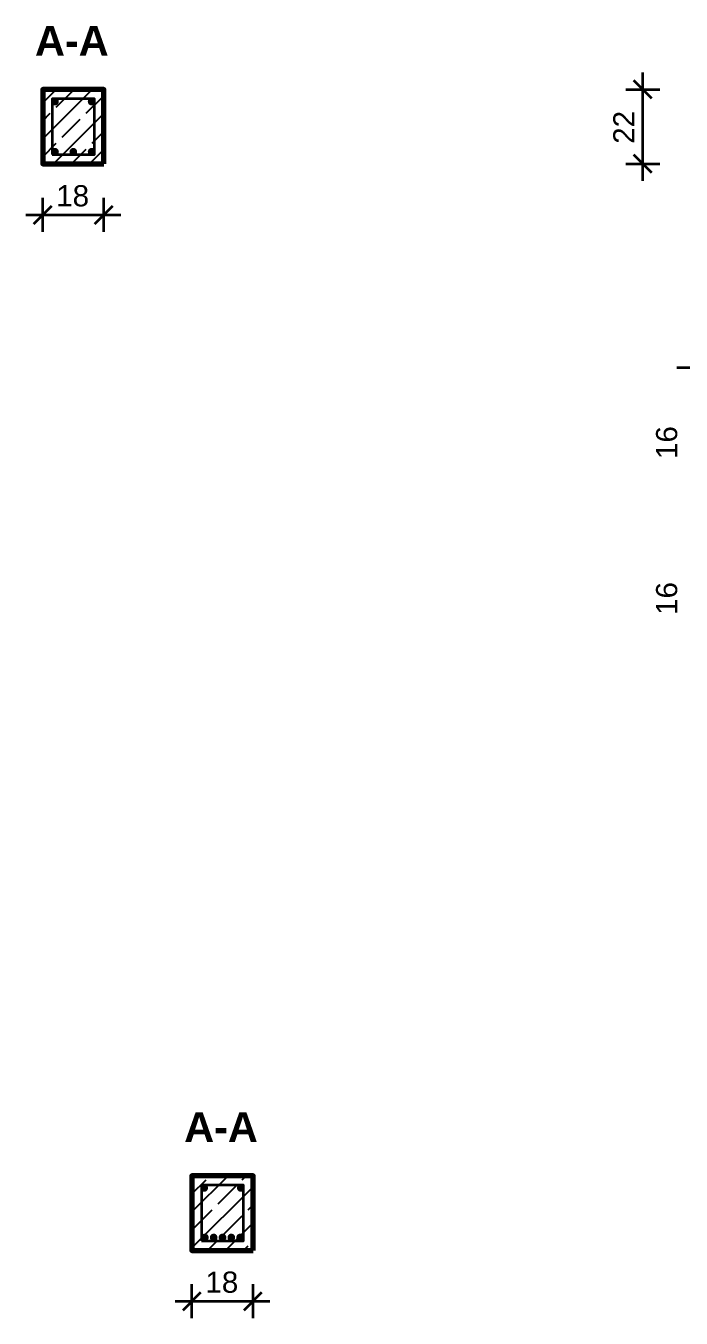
# Model space of a CAD drawing. Header units: metres. Extents: x 0.1 to 13.6, y -9.2 to -0.1.
# Drawn here: x 8.21 to 10.143, y -7.205 to -3.393 of the extents above; entities that cross this region are included whole.
import ezdxf

# ---------------------------------------------------------------- set-up
doc = ezdxf.new("R2010")
doc.units = ezdxf.units.M
for name, color, linetype, lineweight in [('A-KRESKOWANIE', 8, 'Continuous', 18), ('A-OPISY', 2, 'Continuous', 25), ('K-KONSTR', 7, 'Continuous', 50), ('K-WYMIARY', 1, 'Continuous', 25), ('K-ZBROJENIE', 1, 'Continuous', 100), ('K-ZBROJENIE-OPIS', 2, 'Continuous', 25)]:
    doc.layers.add(name, color=color, linetype=linetype, lineweight=lineweight)
doc.styles.add('PL_ARIAL', font='arial.ttf')
doc.styles.add('PL_ARIAL_B', font='arialbd.ttf')

msp = doc.modelspace()

# ---------------------------------------------------------------- hatches: boundary and pattern name
at = {"layer": 'K-ZBROJENIE', "true_color": 0x000000}
for points in [[(8.3073, -3.616), (8.3072, -3.6171), (8.307, -3.6182), (8.3068, -3.6193), (8.3064, -3.6203), (8.3059, -3.6213), (8.3054, -3.6223), (8.3047, -3.6231), (8.304, -3.624), (8.3031, -3.6247), (8.3023, -3.6254), (8.3013, -3.6259), (8.3003, -3.6264), (8.2993, -3.6268), (8.2982, -3.627), (8.2971, -3.6272), (8.296, -3.6273), (8.2949, -3.6272), (8.2938, -3.627), (8.2927, -3.6268), (8.2917, -3.6264), (8.2907, -3.6259), (8.2897, -3.6254), (8.2889, -3.6247), (8.288, -3.624), (8.2873, -3.6231), (8.2866, -3.6223), (8.2861, -3.6213), (8.2856, -3.6203), (8.2852, -3.6193), (8.285, -3.6182), (8.2848, -3.6171), (8.2848, -3.616), (8.2848, -3.6149), (8.285, -3.6138), (8.2852, -3.6127), (8.2856, -3.6117), (8.2861, -3.6107), (8.2866, -3.6097), (8.2873, -3.6089), (8.288, -3.608), (8.2889, -3.6073), (8.2897, -3.6066), (8.2907, -3.6061), (8.2917, -3.6056), (8.2927, -3.6052), (8.2938, -3.605), (8.2949, -3.6048), (8.296, -3.6048), (8.2971, -3.6048), (8.2982, -3.605), (8.2993, -3.6052), (8.3003, -3.6056), (8.3013, -3.6061), (8.3023, -3.6066), (8.3031, -3.6073), (8.304, -3.608), (8.3047, -3.6089), (8.3054, -3.6097), (8.3059, -3.6107), (8.3064, -3.6117), (8.3068, -3.6127), (8.307, -3.6138), (8.3072, -3.6149)], [(8.4152, -3.616), (8.4152, -3.6171), (8.415, -3.6182), (8.4148, -3.6193), (8.4144, -3.6203), (8.4139, -3.6213), (8.4134, -3.6223), (8.4127, -3.6231), (8.412, -3.624), (8.4111, -3.6247), (8.4103, -3.6254), (8.4093, -3.6259), (8.4083, -3.6264), (8.4073, -3.6268), (8.4062, -3.627), (8.4051, -3.6272), (8.404, -3.6273), (8.4029, -3.6272), (8.4018, -3.627), (8.4007, -3.6268), (8.3997, -3.6264), (8.3987, -3.6259), (8.3977, -3.6254), (8.3969, -3.6247), (8.396, -3.624), (8.3953, -3.6231), (8.3946, -3.6223), (8.3941, -3.6213), (8.3936, -3.6203), (8.3932, -3.6193), (8.393, -3.6182), (8.3928, -3.6171), (8.3927, -3.616), (8.3928, -3.6149), (8.393, -3.6138), (8.3932, -3.6127), (8.3936, -3.6117), (8.3941, -3.6107), (8.3946, -3.6097), (8.3953, -3.6089), (8.396, -3.608), (8.3969, -3.6073), (8.3977, -3.6066), (8.3987, -3.6061), (8.3997, -3.6056), (8.4007, -3.6052), (8.4018, -3.605), (8.4029, -3.6048), (8.404, -3.6048), (8.4051, -3.6048), (8.4062, -3.605), (8.4073, -3.6052), (8.4083, -3.6056), (8.4093, -3.6061), (8.4103, -3.6066), (8.4111, -3.6073), (8.412, -3.608), (8.4127, -3.6089), (8.4134, -3.6097), (8.4139, -3.6107), (8.4144, -3.6117), (8.4148, -3.6127), (8.415, -3.6138), (8.4152, -3.6149)], [(8.3073, -3.764), (8.3072, -3.7651), (8.307, -3.7662), (8.3068, -3.7673), (8.3064, -3.7683), (8.3059, -3.7693), (8.3054, -3.7703), (8.3047, -3.7711), (8.304, -3.772), (8.3031, -3.7727), (8.3023, -3.7734), (8.3013, -3.7739), (8.3003, -3.7744), (8.2993, -3.7748), (8.2982, -3.775), (8.2971, -3.7752), (8.296, -3.7753), (8.2949, -3.7752), (8.2938, -3.775), (8.2927, -3.7748), (8.2917, -3.7744), (8.2907, -3.7739), (8.2897, -3.7734), (8.2889, -3.7727), (8.288, -3.772), (8.2873, -3.7711), (8.2866, -3.7703), (8.2861, -3.7693), (8.2856, -3.7683), (8.2852, -3.7673), (8.285, -3.7662), (8.2848, -3.7651), (8.2848, -3.764), (8.2848, -3.7629), (8.285, -3.7618), (8.2852, -3.7607), (8.2856, -3.7597), (8.2861, -3.7587), (8.2866, -3.7577), (8.2873, -3.7569), (8.288, -3.756), (8.2889, -3.7553), (8.2897, -3.7546), (8.2907, -3.7541), (8.2917, -3.7536), (8.2927, -3.7532), (8.2938, -3.753), (8.2949, -3.7528), (8.296, -3.7528), (8.2971, -3.7528), (8.2982, -3.753), (8.2993, -3.7532), (8.3003, -3.7536), (8.3013, -3.7541), (8.3023, -3.7546), (8.3031, -3.7553), (8.304, -3.756), (8.3047, -3.7569), (8.3054, -3.7577), (8.3059, -3.7587), (8.3064, -3.7597), (8.3068, -3.7607), (8.307, -3.7618), (8.3072, -3.7629)], [(8.3613, -3.764), (8.3612, -3.7651), (8.361, -3.7662), (8.3608, -3.7673), (8.3604, -3.7683), (8.3599, -3.7693), (8.3594, -3.7703), (8.3587, -3.7711), (8.358, -3.772), (8.3571, -3.7727), (8.3563, -3.7734), (8.3553, -3.7739), (8.3543, -3.7744), (8.3533, -3.7748), (8.3522, -3.775), (8.3511, -3.7752), (8.35, -3.7753), (8.3489, -3.7752), (8.3478, -3.775), (8.3467, -3.7748), (8.3457, -3.7744), (8.3447, -3.7739), (8.3437, -3.7734), (8.3429, -3.7727), (8.342, -3.772), (8.3413, -3.7711), (8.3406, -3.7703), (8.3401, -3.7693), (8.3396, -3.7683), (8.3392, -3.7673), (8.339, -3.7662), (8.3388, -3.7651), (8.3387, -3.764), (8.3388, -3.7629), (8.339, -3.7618), (8.3392, -3.7607), (8.3396, -3.7597), (8.3401, -3.7587), (8.3406, -3.7577), (8.3413, -3.7569), (8.342, -3.756), (8.3429, -3.7553), (8.3437, -3.7546), (8.3447, -3.7541), (8.3457, -3.7536), (8.3467, -3.7532), (8.3478, -3.753), (8.3489, -3.7528), (8.35, -3.7528), (8.3511, -3.7528), (8.3522, -3.753), (8.3533, -3.7532), (8.3543, -3.7536), (8.3553, -3.7541), (8.3563, -3.7546), (8.3571, -3.7553), (8.358, -3.756), (8.3587, -3.7569), (8.3594, -3.7577), (8.3599, -3.7587), (8.3604, -3.7597), (8.3608, -3.7607), (8.361, -3.7618), (8.3612, -3.7629)], [(8.4152, -3.764), (8.4152, -3.7651), (8.415, -3.7662), (8.4148, -3.7673), (8.4144, -3.7683), (8.4139, -3.7693), (8.4134, -3.7703), (8.4127, -3.7711), (8.412, -3.772), (8.4111, -3.7727), (8.4103, -3.7734), (8.4093, -3.7739), (8.4083, -3.7744), (8.4073, -3.7748), (8.4062, -3.775), (8.4051, -3.7752), (8.404, -3.7753), (8.4029, -3.7752), (8.4018, -3.775), (8.4007, -3.7748), (8.3997, -3.7744), (8.3987, -3.7739), (8.3977, -3.7734), (8.3969, -3.7727), (8.396, -3.772), (8.3953, -3.7711), (8.3946, -3.7703), (8.3941, -3.7693), (8.3936, -3.7683), (8.3932, -3.7673), (8.393, -3.7662), (8.3928, -3.7651), (8.3927, -3.764), (8.3928, -3.7629), (8.393, -3.7618), (8.3932, -3.7607), (8.3936, -3.7597), (8.3941, -3.7587), (8.3946, -3.7577), (8.3953, -3.7569), (8.396, -3.756), (8.3969, -3.7553), (8.3977, -3.7546), (8.3987, -3.7541), (8.3997, -3.7536), (8.4007, -3.7532), (8.4018, -3.753), (8.4029, -3.7528), (8.404, -3.7528), (8.4051, -3.7528), (8.4062, -3.753), (8.4073, -3.7532), (8.4083, -3.7536), (8.4093, -3.7541), (8.4103, -3.7546), (8.4111, -3.7553), (8.412, -3.756), (8.4127, -3.7569), (8.4134, -3.7577), (8.4139, -3.7587), (8.4144, -3.7597), (8.4148, -3.7607), (8.415, -3.7618), (8.4152, -3.7629)], [(8.7473, -6.821), (8.7472, -6.8221), (8.747, -6.8232), (8.7468, -6.8243), (8.7464, -6.8253), (8.7459, -6.8263), (8.7454, -6.8273), (8.7447, -6.8281), (8.744, -6.829), (8.7431, -6.8297), (8.7423, -6.8304), (8.7413, -6.8309), (8.7403, -6.8314), (8.7393, -6.8318), (8.7382, -6.832), (8.7371, -6.8322), (8.736, -6.8323), (8.7349, -6.8322), (8.7338, -6.832), (8.7327, -6.8318), (8.7317, -6.8314), (8.7307, -6.8309), (8.7297, -6.8304), (8.7289, -6.8297), (8.728, -6.829), (8.7273, -6.8281), (8.7266, -6.8273), (8.7261, -6.8263), (8.7256, -6.8253), (8.7252, -6.8243), (8.725, -6.8232), (8.7248, -6.8221), (8.7248, -6.821), (8.7248, -6.8199), (8.725, -6.8188), (8.7252, -6.8177), (8.7256, -6.8167), (8.7261, -6.8157), (8.7266, -6.8147), (8.7273, -6.8139), (8.728, -6.813), (8.7289, -6.8123), (8.7297, -6.8116), (8.7307, -6.8111), (8.7317, -6.8106), (8.7327, -6.8102), (8.7338, -6.81), (8.7349, -6.8098), (8.736, -6.8097), (8.7371, -6.8098), (8.7382, -6.81), (8.7393, -6.8102), (8.7403, -6.8106), (8.7413, -6.8111), (8.7423, -6.8116), (8.7431, -6.8123), (8.744, -6.813), (8.7447, -6.8139), (8.7454, -6.8147), (8.7459, -6.8157), (8.7464, -6.8167), (8.7468, -6.8177), (8.747, -6.8188), (8.7472, -6.8199)], [(8.8552, -6.821), (8.8552, -6.8221), (8.855, -6.8232), (8.8548, -6.8243), (8.8544, -6.8253), (8.8539, -6.8263), (8.8534, -6.8273), (8.8527, -6.8281), (8.852, -6.829), (8.8511, -6.8297), (8.8503, -6.8304), (8.8493, -6.8309), (8.8483, -6.8314), (8.8473, -6.8318), (8.8462, -6.832), (8.8451, -6.8322), (8.844, -6.8323), (8.8429, -6.8322), (8.8418, -6.832), (8.8407, -6.8318), (8.8397, -6.8314), (8.8387, -6.8309), (8.8377, -6.8304), (8.8369, -6.8297), (8.836, -6.829), (8.8353, -6.8281), (8.8346, -6.8273), (8.8341, -6.8263), (8.8336, -6.8253), (8.8332, -6.8243), (8.833, -6.8232), (8.8328, -6.8221), (8.8327, -6.821), (8.8328, -6.8199), (8.833, -6.8188), (8.8332, -6.8177), (8.8336, -6.8167), (8.8341, -6.8157), (8.8346, -6.8147), (8.8353, -6.8139), (8.836, -6.813), (8.8369, -6.8123), (8.8377, -6.8116), (8.8387, -6.8111), (8.8397, -6.8106), (8.8407, -6.8102), (8.8418, -6.81), (8.8429, -6.8098), (8.844, -6.8097), (8.8451, -6.8098), (8.8462, -6.81), (8.8473, -6.8102), (8.8483, -6.8106), (8.8493, -6.8111), (8.8503, -6.8116), (8.8511, -6.8123), (8.852, -6.813), (8.8527, -6.8139), (8.8534, -6.8147), (8.8539, -6.8157), (8.8544, -6.8167), (8.8548, -6.8177), (8.855, -6.8188), (8.8552, -6.8199)], [(8.7493, -6.967), (8.7492, -6.9681), (8.749, -6.9692), (8.7488, -6.9703), (8.7484, -6.9713), (8.7479, -6.9723), (8.7474, -6.9733), (8.7467, -6.9741), (8.746, -6.975), (8.7451, -6.9757), (8.7443, -6.9764), (8.7433, -6.9769), (8.7423, -6.9774), (8.7413, -6.9778), (8.7402, -6.978), (8.7391, -6.9782), (8.738, -6.9783), (8.7369, -6.9782), (8.7358, -6.978), (8.7347, -6.9778), (8.7337, -6.9774), (8.7327, -6.9769), (8.7317, -6.9764), (8.7309, -6.9757), (8.73, -6.975), (8.7293, -6.9741), (8.7286, -6.9733), (8.7281, -6.9723), (8.7276, -6.9713), (8.7272, -6.9703), (8.727, -6.9692), (8.7268, -6.9681), (8.7268, -6.967), (8.7268, -6.9659), (8.727, -6.9648), (8.7272, -6.9637), (8.7276, -6.9627), (8.7281, -6.9617), (8.7286, -6.9607), (8.7293, -6.9599), (8.73, -6.959), (8.7309, -6.9583), (8.7317, -6.9576), (8.7327, -6.9571), (8.7337, -6.9566), (8.7347, -6.9562), (8.7358, -6.956), (8.7369, -6.9558), (8.738, -6.9558), (8.7391, -6.9558), (8.7402, -6.956), (8.7413, -6.9562), (8.7423, -6.9566), (8.7433, -6.9571), (8.7443, -6.9576), (8.7451, -6.9583), (8.746, -6.959), (8.7467, -6.9599), (8.7474, -6.9607), (8.7479, -6.9617), (8.7484, -6.9627), (8.7488, -6.9637), (8.749, -6.9648), (8.7492, -6.9659)], [(8.7753, -6.967), (8.7752, -6.9681), (8.775, -6.9692), (8.7748, -6.9703), (8.7744, -6.9713), (8.7739, -6.9723), (8.7734, -6.9733), (8.7727, -6.9741), (8.772, -6.975), (8.7711, -6.9757), (8.7703, -6.9764), (8.7693, -6.9769), (8.7683, -6.9774), (8.7673, -6.9778), (8.7662, -6.978), (8.7651, -6.9782), (8.764, -6.9783), (8.7629, -6.9782), (8.7618, -6.978), (8.7607, -6.9778), (8.7597, -6.9774), (8.7587, -6.9769), (8.7577, -6.9764), (8.7569, -6.9757), (8.756, -6.975), (8.7553, -6.9741), (8.7546, -6.9733), (8.7541, -6.9723), (8.7536, -6.9713), (8.7532, -6.9703), (8.753, -6.9692), (8.7528, -6.9681), (8.7528, -6.967), (8.7528, -6.9659), (8.753, -6.9648), (8.7532, -6.9637), (8.7536, -6.9627), (8.7541, -6.9617), (8.7546, -6.9607), (8.7553, -6.9599), (8.756, -6.959), (8.7569, -6.9583), (8.7577, -6.9576), (8.7587, -6.9571), (8.7597, -6.9566), (8.7607, -6.9562), (8.7618, -6.956), (8.7629, -6.9558), (8.764, -6.9558), (8.7651, -6.9558), (8.7662, -6.956), (8.7673, -6.9562), (8.7683, -6.9566), (8.7693, -6.9571), (8.7703, -6.9576), (8.7711, -6.9583), (8.772, -6.959), (8.7727, -6.9599), (8.7734, -6.9607), (8.7739, -6.9617), (8.7744, -6.9627), (8.7748, -6.9637), (8.775, -6.9648), (8.7752, -6.9659)], [(8.8013, -6.967), (8.8012, -6.9681), (8.801, -6.9692), (8.8008, -6.9703), (8.8004, -6.9713), (8.7999, -6.9723), (8.7994, -6.9733), (8.7987, -6.9741), (8.798, -6.975), (8.7971, -6.9757), (8.7963, -6.9764), (8.7953, -6.9769), (8.7943, -6.9774), (8.7933, -6.9778), (8.7922, -6.978), (8.7911, -6.9782), (8.79, -6.9783), (8.7889, -6.9782), (8.7878, -6.978), (8.7867, -6.9778), (8.7857, -6.9774), (8.7847, -6.9769), (8.7837, -6.9764), (8.7829, -6.9757), (8.782, -6.975), (8.7813, -6.9741), (8.7806, -6.9733), (8.7801, -6.9723), (8.7796, -6.9713), (8.7792, -6.9703), (8.779, -6.9692), (8.7788, -6.9681), (8.7788, -6.967), (8.7788, -6.9659), (8.779, -6.9648), (8.7792, -6.9637), (8.7796, -6.9627), (8.7801, -6.9617), (8.7806, -6.9607), (8.7813, -6.9599), (8.782, -6.959), (8.7829, -6.9583), (8.7837, -6.9576), (8.7847, -6.9571), (8.7857, -6.9566), (8.7867, -6.9562), (8.7878, -6.956), (8.7889, -6.9558), (8.79, -6.9558), (8.7911, -6.9558), (8.7922, -6.956), (8.7933, -6.9562), (8.7943, -6.9566), (8.7953, -6.9571), (8.7963, -6.9576), (8.7971, -6.9583), (8.798, -6.959), (8.7987, -6.9599), (8.7994, -6.9607), (8.7999, -6.9617), (8.8004, -6.9627), (8.8008, -6.9637), (8.801, -6.9648), (8.8012, -6.9659)], [(8.8273, -6.967), (8.8272, -6.9681), (8.827, -6.9692), (8.8268, -6.9703), (8.8264, -6.9713), (8.8259, -6.9723), (8.8254, -6.9733), (8.8247, -6.9741), (8.824, -6.975), (8.8231, -6.9757), (8.8223, -6.9764), (8.8213, -6.9769), (8.8203, -6.9774), (8.8193, -6.9778), (8.8182, -6.978), (8.8171, -6.9782), (8.816, -6.9783), (8.8149, -6.9782), (8.8138, -6.978), (8.8127, -6.9778), (8.8117, -6.9774), (8.8107, -6.9769), (8.8097, -6.9764), (8.8089, -6.9757), (8.808, -6.975), (8.8073, -6.9741), (8.8066, -6.9733), (8.8061, -6.9723), (8.8056, -6.9713), (8.8052, -6.9703), (8.805, -6.9692), (8.8048, -6.9681), (8.8048, -6.967), (8.8048, -6.9659), (8.805, -6.9648), (8.8052, -6.9637), (8.8056, -6.9627), (8.8061, -6.9617), (8.8066, -6.9607), (8.8073, -6.9599), (8.808, -6.959), (8.8089, -6.9583), (8.8097, -6.9576), (8.8107, -6.9571), (8.8117, -6.9566), (8.8127, -6.9562), (8.8138, -6.956), (8.8149, -6.9558), (8.816, -6.9558), (8.8171, -6.9558), (8.8182, -6.956), (8.8193, -6.9562), (8.8203, -6.9566), (8.8213, -6.9571), (8.8223, -6.9576), (8.8231, -6.9583), (8.824, -6.959), (8.8247, -6.9599), (8.8254, -6.9607), (8.8259, -6.9617), (8.8264, -6.9627), (8.8268, -6.9637), (8.827, -6.9648), (8.8272, -6.9659)], [(8.8533, -6.967), (8.8532, -6.9681), (8.853, -6.9692), (8.8528, -6.9703), (8.8524, -6.9713), (8.8519, -6.9723), (8.8514, -6.9733), (8.8507, -6.9741), (8.85, -6.975), (8.8491, -6.9757), (8.8483, -6.9764), (8.8473, -6.9769), (8.8463, -6.9774), (8.8453, -6.9778), (8.8442, -6.978), (8.8431, -6.9782), (8.842, -6.9783), (8.8409, -6.9782), (8.8398, -6.978), (8.8387, -6.9778), (8.8377, -6.9774), (8.8367, -6.9769), (8.8357, -6.9764), (8.8349, -6.9757), (8.834, -6.975), (8.8333, -6.9741), (8.8326, -6.9733), (8.8321, -6.9723), (8.8316, -6.9713), (8.8312, -6.9703), (8.831, -6.9692), (8.8308, -6.9681), (8.8308, -6.967), (8.8308, -6.9659), (8.831, -6.9648), (8.8312, -6.9637), (8.8316, -6.9627), (8.8321, -6.9617), (8.8326, -6.9607), (8.8333, -6.9599), (8.834, -6.959), (8.8349, -6.9583), (8.8357, -6.9576), (8.8367, -6.9571), (8.8377, -6.9566), (8.8387, -6.9562), (8.8398, -6.956), (8.8409, -6.9558), (8.842, -6.9558), (8.8431, -6.9558), (8.8442, -6.956), (8.8453, -6.9562), (8.8463, -6.9566), (8.8473, -6.9571), (8.8483, -6.9576), (8.8491, -6.9583), (8.85, -6.959), (8.8507, -6.9599), (8.8514, -6.9607), (8.8519, -6.9617), (8.8524, -6.9627), (8.8528, -6.9637), (8.853, -6.9648), (8.8532, -6.9659)]]:
    msp.add_hatch(color=7, dxfattribs=at).paths.add_polyline_path(points)

# ---------------------------------------------------------------- linework, layer by layer
at = {"layer": 'A-KRESKOWANIE', "lineweight": 25, "ltscale": 0.025}
for points in [[(8.26, -3.7255), (8.4055, -3.58)], [(8.26, -3.6194), (8.2994, -3.58)], [(8.2997, -3.6328), (8.3524, -3.58)], [(8.3881, -3.6504), (8.44, -3.5985)], [(8.26, -3.6724), (8.282, -3.6504)], [(8.2915, -3.8), (8.44, -3.6515)], [(8.3173, -3.7211), (8.3704, -3.6681)], [(8.4057, -3.7388), (8.44, -3.7046)], [(8.26, -3.7785), (8.2997, -3.7388)], [(8.3446, -3.8), (8.3881, -3.7565)], [(8.3976, -3.8), (8.44, -3.7576)], [(8.7, -6.8917), (8.8067, -6.785)], [(8.7, -6.7856), (8.7006, -6.785)], [(8.8477, -6.7971), (8.8597, -6.785)], [(8.7, -6.8387), (8.7416, -6.7971)], [(8.7, -6.9978), (8.88, -6.8178)], [(8.777, -6.8678), (8.83, -6.8147)], [(8.7063, -6.9385), (8.7593, -6.8855)], [(8.8654, -6.8855), (8.88, -6.8708)], [(8.7946, -6.9562), (8.8477, -6.9031)], [(8.7988, -7.005), (8.88, -6.9238)], [(8.7458, -7.005), (8.777, -6.9738)], [(8.8519, -7.005), (8.8654, -6.9915)]]:
    msp.add_lwpolyline(points, dxfattribs=at)
at = {"layer": 'K-KONSTR', "lineweight": 70, "ltscale": 0.025}
for points in [[(8.44, -3.8), (8.44, -3.58), (8.26, -3.58), (8.26, -3.8)], [(8.88, -7.005), (8.88, -6.785), (8.7, -6.785), (8.7, -7.005)]]:
    msp.add_lwpolyline(points, close=True, dxfattribs=at)
at = {"layer": 'K-WYMIARY', "lineweight": 35, "ltscale": 0.025}
for points in [[(10.03, -3.85), (10.03, -3.53)], [(9.98, -3.58), (10.08, -3.58)], [(10.0565, -3.6065), (10.0035, -3.5535)], [(10.0565, -3.8265), (10.0035, -3.7735)], [(9.98, -3.8), (10.08, -3.8)], [(8.2335, -3.9765), (8.2865, -3.9235)], [(8.26, -4), (8.26, -3.9)], [(8.4135, -3.9765), (8.4665, -3.9235)], [(8.44, -4), (8.44, -3.9)], [(8.21, -3.95), (8.49, -3.95)], [(10.13, -4.4), (12.81, -4.4)], [(8.6735, -7.1815), (8.7265, -7.1285)], [(8.7, -7.205), (8.7, -7.105)], [(8.8535, -7.1815), (8.9065, -7.1285)], [(8.88, -7.205), (8.88, -7.105)], [(8.65, -7.155), (8.93, -7.155)]]:
    msp.add_lwpolyline(points, dxfattribs=at)
at = {"layer": 'K-ZBROJENIE', "lineweight": 35, "ltscale": 0.025}
for points in [[(8.288, -3.772), (8.412, -3.772), (8.412, -3.608), (8.288, -3.608)], [(8.728, -6.977), (8.852, -6.977), (8.852, -6.813), (8.728, -6.813)]]:
    msp.add_lwpolyline(points, close=True, dxfattribs=at)

# ---------------------------------------------------------------- texts
at = {"layer": 'A-OPISY', "style": 'PL_ARIAL_B'}
for p in [(8.237, -3.48), (8.677, -6.685)]:
    msp.add_text('A-A', height=0.0875, dxfattribs=at).set_placement(p)
at = {"layer": 'K-WYMIARY', "style": 'PL_ARIAL'}
msp.add_text('22', height=0.0625, rotation=90, dxfattribs=at).set_placement((10.005, -3.7405))
for p in [(8.2995, -3.925), (8.7395, -7.13)]:
    msp.add_text('18', height=0.0625, dxfattribs=at).set_placement(p)
at = {"layer": 'K-ZBROJENIE-OPIS', "style": 'PL_ARIAL'}
for p in [(10.1311, -4.6705), (10.1311, -5.1305)]:
    msp.add_text('16', height=0.0625, rotation=90, dxfattribs=at).set_placement(p)

doc.saveas('drawing.dxf')
